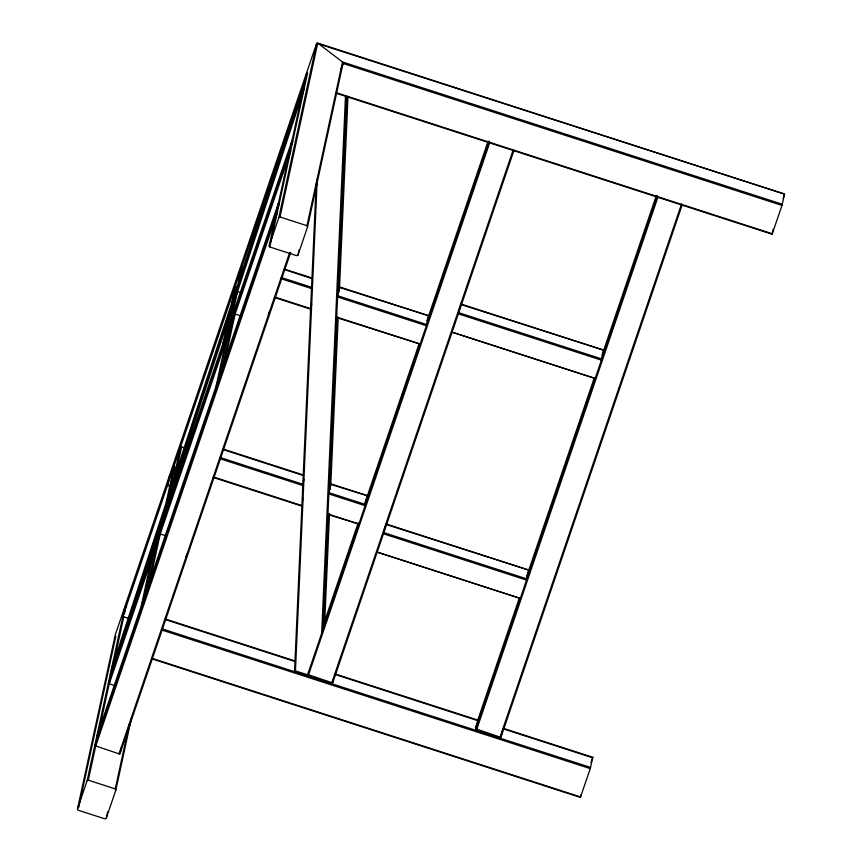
<?xml version="1.0" encoding="UTF-8"?>
<svg xmlns="http://www.w3.org/2000/svg" width="862" height="862" viewBox="0 0 862 862"><rect width="100%" height="100%" fill="white"/><g stroke="black" fill="none" stroke-linecap="round" stroke-linejoin="round"><path stroke-width="1.29" d="M316.149 183.929L294.599 670.248L295.149 667.727M302.594 500.725L302.713 498.15M311.333 303.78L311.214 306.355L311.667 304.243M317.216 179.802L295.45 670.895L307.562 674.806L489.153 141.26M345.468 96.512L321.677 633.344L324.748 621.006L329.51 513.526M322.83 629.82L346.47 96.479M328.627 513.526L323.735 623.851L324.748 621.006M329.693 489.314L337.333 317.097M338.4 292.875L347.106 96.447M330.092 489.26L330.211 486.685M338.82 292.315L338.938 289.74M330.76 485.317L338.206 317.388M339.456 289.179L347.968 97.072M289.804 129.031L290.009 125.496L111.338 669.58M131.746 716.839L115.864 790.034L106.22 818.361L105.035 818.9L78.076 810.183L77.461 809.052L115.282 634.831L124.925 606.503M78.647 807.565L115.82 636.285M77.461 809.052L87.105 780.724L125.205 605.663L306.721 72.462L303.381 87.87L112.308 669.515M87.105 780.724L88.29 780.185L123.762 616.783M124.322 614.153L126.035 606.298M169.792 474.693L167.444 485.543L169.836 486.319M164.146 511.953L161.679 523.342L162.293 524.462L164.75 513.17M166.28 502.137L174.189 465.717L174.803 466.838L166.883 503.343M160.235 533.955L148.76 586.839L147.574 587.378L159.05 534.494L160.235 533.955L166.474 535.97M170.816 491.642L167.918 505.013L169.103 504.475L172.023 491.017M172.95 481.826L180.427 447.389L181.613 446.85L185.352 448.057M174.156 481.19L181.613 446.85M278.254 203.647L96.727 736.848L97.708 736.794L279.223 203.594L278.254 203.647L276.336 212.461L94.82 745.662L119.01 753.851L119.98 753.797L121.348 747.505M106.22 818.361L107.631 811.821M115.864 790.034L115.249 788.902L129.181 724.726M229.637 312.55L222.946 343.388L223.56 344.509L230.229 313.768M231.77 302.734L235.445 285.764L236.069 286.884L232.363 303.941M236.307 292.24L229.184 325.06L230.359 324.511L237.503 291.604L241.252 292.821M238.44 282.424L241.694 267.435L242.868 266.886L239.636 281.788M235.11 314.005L223.635 366.889L222.45 367.427L233.925 314.555L235.11 314.005L241.349 316.031M114.172 685.538L108.353 683.286L289.869 150.085L291.787 141.271L292.757 141.228L111.241 674.429L110.271 674.472L291.787 141.271M269.192 245.864L307.012 71.632L316.656 43.305L784.539 194.079L317.755 43.1L280.01 216.987L278.835 217.536L269.192 245.864L269.806 246.985L296.765 255.702L297.95 255.163L307.583 226.835L343.054 63.454L781.974 205.425L772.126 234.238L336.137 93.225M269.806 246.985L307.551 73.098M278.835 217.536L316.656 43.305M297.95 255.163L299.082 249.937M307.583 226.835L306.969 225.715L342.516 61.989L317.755 43.1M312.184 284.471L311.57 287.294L281.217 277.478M303.456 481.416L303.909 479.315M365.488 504.507L367.406 495.693L330.825 483.862L328.907 492.676L365.488 504.507L365.132 505.682L328.799 493.926M307.637 674.461L331.827 682.65L332.797 682.607L333.411 679.784M426.755 324.554L428.662 315.74L339.553 286.917L337.635 295.731L426.755 324.554L426.399 325.728L337.527 296.981M387.038 524.247L528.837 570.105L526.563 580.094L383.493 533.815L385.142 526.65M460.631 303.887L603.712 350.155L601.439 360.144L458.368 313.865L460.028 306.71M682.111 205.091L501.027 737.021L500.057 737.064L475.867 728.886L477.785 720.072L519.366 597.905M501.027 737.021L502.33 731.03M152.078 658.902L580.395 797.436L580.945 794.893M580.395 797.436L590.244 768.613L592.808 757.278L503.289 728.325M772.126 234.238L773.225 229.163M781.974 205.425L784.539 194.079M304.2 88.506L126.714 628.991L124.71 631.954M304.372 83.312L122.857 616.513L128.847 618.453M109.183 683.922L159.007 537.576M159.869 535.033L290.699 150.721L289.869 150.085M95.639 746.287L277.165 213.086L276.336 212.461M340.953 69.606L343.054 63.454M185.578 557.919L186.882 554.104M268.319 314.856L269.623 311.042M119.01 753.851L289.697 252.458M119.98 753.797L290.666 252.415M322.873 626.362L358.064 523.126M364.992 502.761L419.147 343.69M426.949 320.793L488.032 141.357M322.862 627.547L324.134 623.829M365.089 503.516L366.792 498.516M427.196 321.063L428.048 318.563M365.251 504.184L366.102 501.684M323.509 627.428L359.034 523.083M365.531 503.99L420.117 343.647M427.918 320.739L489.002 141.314M308.456 675.097L489.541 143.167M331.827 682.65L513.343 149.449M453.38 327.366L454.651 323.616M332.797 682.607L513.881 150.678M526.962 575.482L594.317 377.75M602.118 354.842L656.262 195.771M475.468 727.894L477.171 722.895M526.941 576.678L528.223 572.928M602.247 355.478L603.098 352.989M475.63 728.552L476.481 726.052M475.867 728.886L657.383 195.674M476.697 729.511L657.771 197.581M500.057 737.064L681.573 203.863M590.923 762.698L592.808 757.278M783.073 198.271L784.334 194.575M428.662 315.74L339.585 287.488M367.406 495.693L330.857 484.433M603.712 350.155L460.427 304.372M528.837 570.105L385.551 524.322M477.785 720.072L478.755 720.018M342.516 61.989L782.33 204.251M335.975 92.611L772.33 233.753M280.01 216.987L306.969 225.715M458.724 312.69L601.795 358.969M284.395 269.073L312.216 278.07M284.255 269.59L312.249 278.642M280.926 278.674L311.462 288.544M274.741 297.013L310.568 308.607M336.633 317.033L420.16 344.057L336.665 317.615M274.31 297.444L310.6 309.178M223.215 449.059L303.478 475.016M223.032 449.565L303.51 475.587M220.025 457.463L302.842 484.239M219.702 458.638L302.724 485.5M213.485 476.977L301.84 505.552M327.905 513.989L358.894 524.01L327.937 514.56M213.173 477.44L301.872 506.123M383.849 532.641L526.919 578.919M165.676 619.121L294.836 660.895M334.488 673.718L478.992 720.46M164.642 619.347L295.343 661.617M335.059 674.472L478.561 720.88M502.912 728.756L592.603 757.773M162.293 628.904L590.61 767.449M161.56 629.96L590.244 768.613M151.917 658.288L580.6 796.941M88.29 780.185L115.249 788.902M152.811 552.822L141.336 605.706L141.95 606.826L153.425 553.954L152.811 552.822M227.687 332.883L216.211 385.756L216.825 386.887L228.301 334.003L227.687 332.883M452.13 332.193L595.2 378.472L452.13 332.193M377.254 552.143L520.325 598.422L377.254 552.143"/></g></svg>
